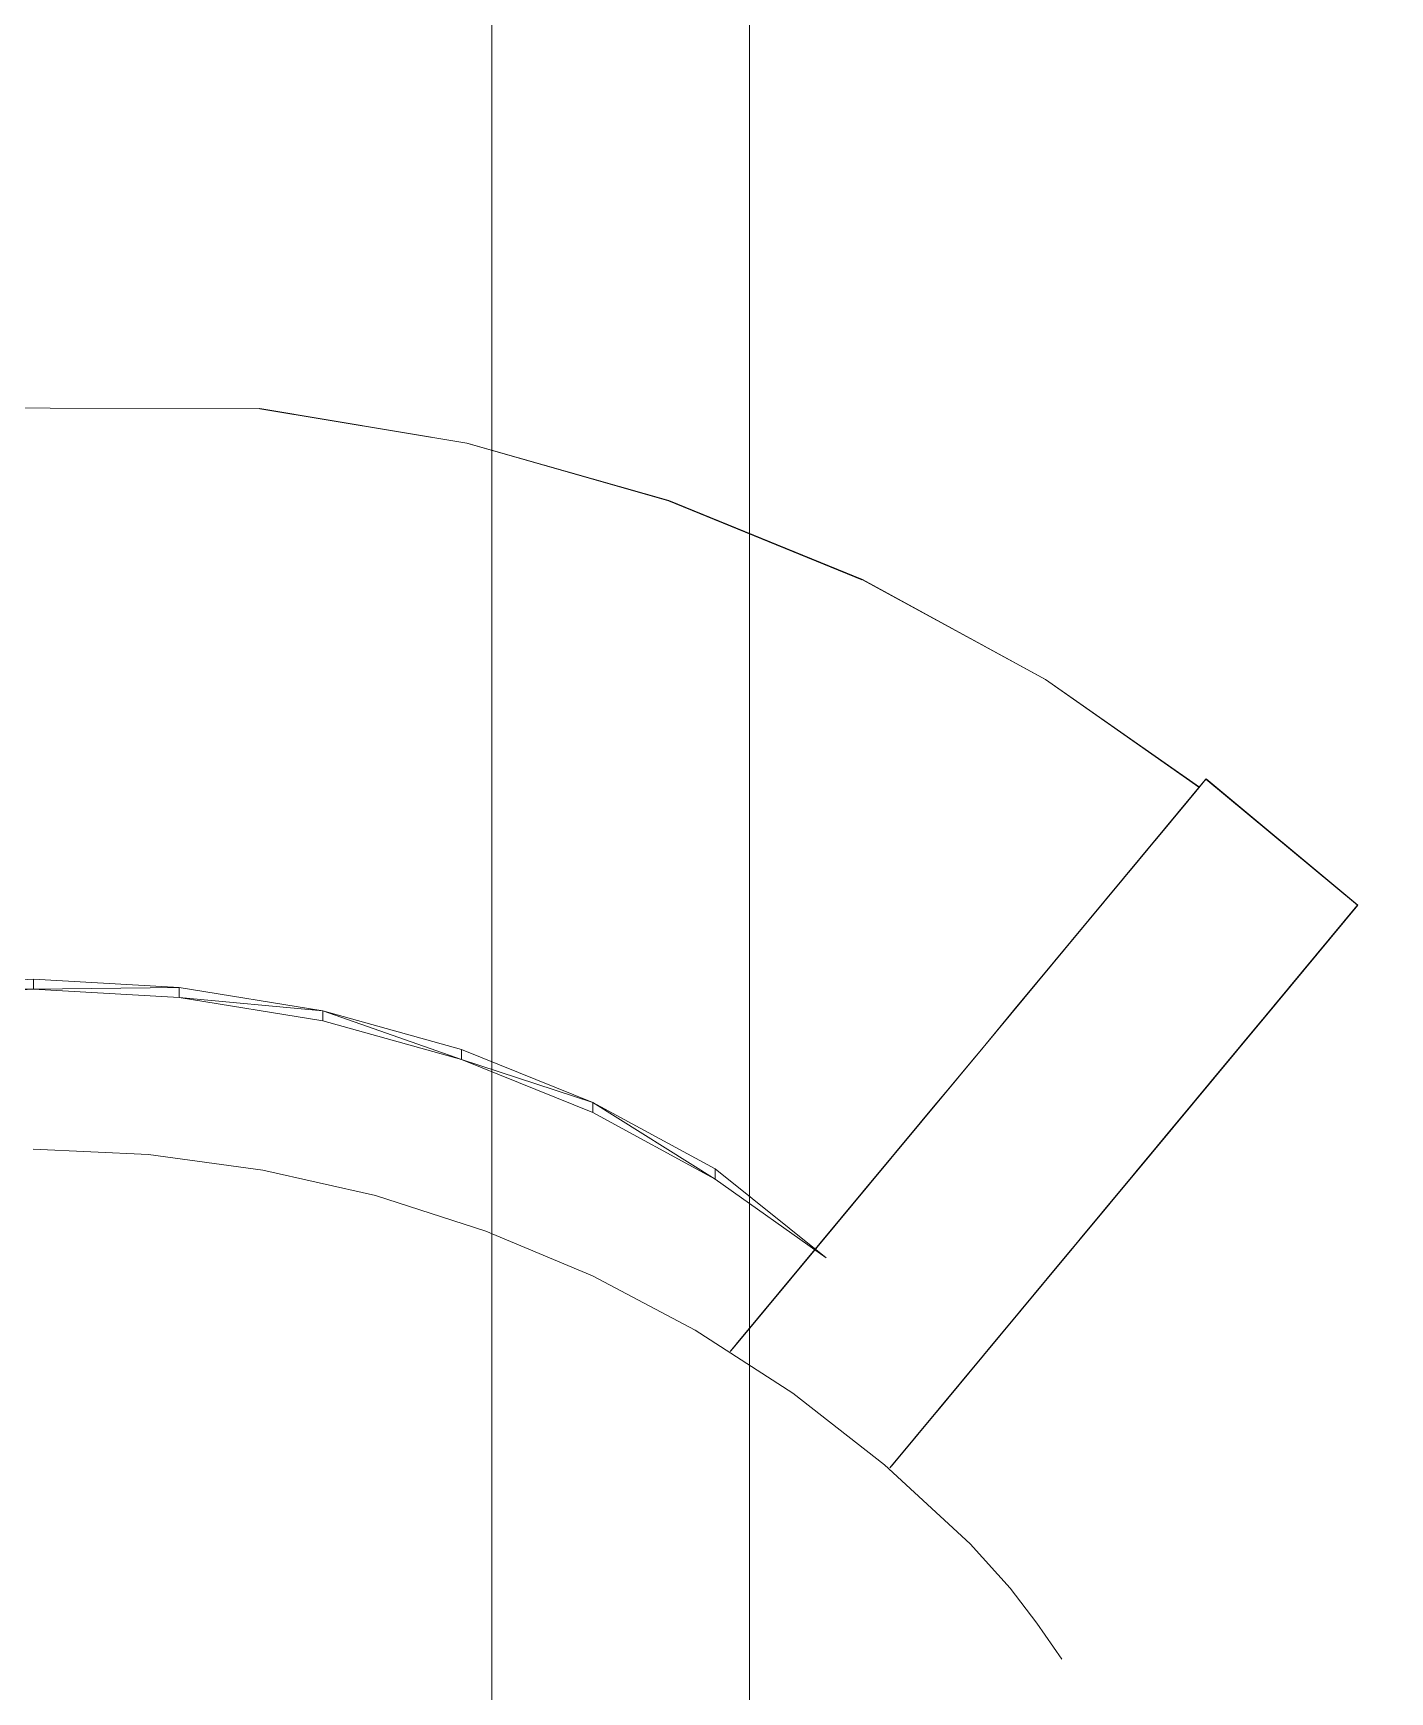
# Model space of a CAD drawing. Extents: x -566 to 72611, y -487 to 32334.
# Drawn here: x 151.44 to 159.19, y 69.46 to 78.94 of the extents above; entities that cross this region are included whole.
import ezdxf

# ---------------------------------------------------------------- set-up
doc = ezdxf.new("R2010")
doc.units = 0
doc.header["$LTSCALE"] = 0.5
doc.header["$MEASUREMENT"] = 0
doc.layers.add('ceilling', color=141, linetype='CONTINUOUS', lineweight=18)
doc.layers.add('floor', color=7, linetype='CONTINUOUS', lineweight=5, true_color=0xcfcfcf)
doc.layers.add('layout', color=7, linetype='CONTINUOUS', lineweight=5, true_color=0xcfcfcf)

msp = doc.modelspace()

# ---------------------------------------------------------------- hatches: boundary and pattern name
at = {"layer": 'floor'}
h = msp.add_hatch(dxfattribs=at)
h.set_pattern_fill('ANSI37', color=256, scale=100, angle=45)
h.set_pattern_definition([(90, (243.028, 267.632), (-12.5, 9e-16), []), (180, (243.028, 267.632), (-9e-16, -12.5), [])])
h.paths.add_polyline_path([(253.46925, 349.5), (154.11744, 349.5), (154.11744, 348.5), (101.14781, 348.5), (101.14781, 349.5), (0, 349.5), (0, 344.5), (36, 344.5, -0.338357), (0, 308.66941), (0, 308.5), (0, 173.75), (253.46925, 173.75)])
h.paths.add_polyline_path([(36, 344.5), (0, 344.5), (0, 308.66941, 0.338357)], flags=17)
h.paths.add_polyline_path([(253.46925, 173.75), (0, 173.75), (0, 173.74997), (0, 169.75), (253.46925, 169.75)])
h.paths.add_polyline_path([(253.46925, 169.75), (0, 169.75), (0, 149.21137), (36, 149.21137, -0.338357), (0, 113.38078), (0, 113.21137), (0, 29.94998), (0, -5), (253.46925, -5)])
h.paths.add_polyline_path([(36, 149.21137), (0, 149.21137), (0, 113.38078, 0.338357)], flags=17)
h.paths.add_polyline_path([(575.25, 169.75), (510, 169.75), (474.75, 169.75), (327.5, 169.75), (285.46925, 169.75), (285.46925, 165.75), (253.46925, 165.75), (253.46925, -5), (263.99725, -5), (263.99725, 95.99051), (287, 95.99051), (287, 97.5), (292, 97.5), (292, -5), (341.25, -5), (341.25, 13.02988), (341.25012, 15.02988), (346.24839, 15.02988, 0.3610852), (374.08728, 41.24999), (346.25012, 41.24999), (346.25012, 42.99999), (341.25, 42.99999), (341.25, 44.99999), (341.25, 97.5), (357.75, 97.5), (405.75, 97.5), (575.25, 97.5)])

# ---------------------------------------------------------------- linework, layer by layer
at = {"layer": 'ceilling'}
msp.add_line((154.06343, 169.75), (154.06343, -5), dxfattribs=at)
at = {"layer": 'layout'}
for points in [[(152.73882, 76.79241, 98.96279), (152.73882, 76.79241, 98.96279), (150.34036, 76.79638, 98.95024), (152.73806, 76.79119, 99.00298)], [(152.73882, 76.79241, 98.96279), (152.73882, 76.79241, 98.96279), (153.92217, 76.5935, 98.9859), (152.73915, 76.78997, 98.92255)], [(155.07452, 76.26612, 99.0199), (155.07452, 76.26612, 99.0199), (153.92217, 76.5935, 98.9859), (155.07266, 76.26503, 99.06006)], [(155.07266, 76.26503, 99.06006), (155.07266, 76.26503, 99.06006), (156.17861, 75.81361, 99.10447), (155.07452, 76.26612, 99.0199)], [(155.07452, 76.26612, 99.0199), (155.07452, 76.26612, 99.0199), (156.18096, 75.81446, 99.06432), (155.07507, 76.26356, 98.97967)], [(156.18096, 75.81446, 99.06432), (156.18096, 75.81446, 99.06432), (155.07452, 76.26612, 99.0199), (156.17861, 75.81361, 99.10447)], [(156.18096, 75.81446, 99.06432), (156.18096, 75.81446, 99.06432), (157.22722, 75.24428, 99.11862), (156.18163, 75.81189, 99.0241)], [(158.10647, 74.62881, 99.19925), (158.10647, 74.62881, 99.19925), (157.22722, 75.24428, 99.11862), (158.10341, 74.62845, 99.23935)], [(158.14497, 74.67514, 99.21192), (158.14497, 74.67514, 99.21192), (158.08625, 74.60447, 98.99249), (157.48891, 73.88576, 98.99605)], [(157.54635, 73.95484, 99.13093), (157.54635, 73.95484, 99.13093), (158.14497, 74.67514, 99.21192), (157.48891, 73.88576, 98.99605)], [(157.60541, 74.02587, 99.26433), (157.60541, 74.02587, 99.26433), (158.14497, 74.67514, 99.21192), (157.54635, 73.95484, 99.13093)], [(158.14418, 74.67416, 99.25202), (158.14418, 74.67416, 99.25202), (158.14497, 74.67514, 99.21192), (157.60541, 74.02587, 99.26433)], [(158.14044, 74.66966, 99.29176), (158.14044, 74.66966, 99.29176), (158.14418, 74.67416, 99.25202), (157.60541, 74.02587, 99.26433)], [(158.14497, 74.67514, 99.21192), (158.14497, 74.67514, 99.21192), (158.14418, 74.67416, 99.25202), (159.01153, 73.95487, 99.21192)], [(159.01073, 73.95389, 99.25202), (159.01073, 73.95389, 99.25202), (159.01153, 73.95487, 99.21192), (158.14418, 74.67416, 99.25202)], [(158.08625, 74.60447, 98.99249), (158.08625, 74.60447, 98.99249), (158.02932, 74.53588, 98.77202), (157.43302, 73.81851, 98.85974)], [(157.48891, 73.88576, 98.99605), (157.48891, 73.88576, 98.99605), (158.08625, 74.60447, 98.99249), (157.43302, 73.81851, 98.85974)], [(157.66601, 74.09885, 99.39621), (157.66601, 74.09885, 99.39621), (158.14044, 74.66966, 99.29176), (157.60541, 74.02587, 99.26433)], [(158.13386, 74.66174, 99.3307), (158.13386, 74.66174, 99.3307), (158.14044, 74.66966, 99.29176), (157.66601, 74.09885, 99.39621)], [(158.12444, 74.65041, 99.36834), (158.12444, 74.65041, 99.36834), (158.13386, 74.66174, 99.3307), (157.66601, 74.09885, 99.39621)], [(158.11232, 74.63578, 99.4043), (158.11232, 74.63578, 99.4043), (158.12444, 74.65041, 99.36834), (157.66601, 74.09885, 99.39621)], [(157.68339, 74.11969, 99.42975), (157.68339, 74.11969, 99.42975), (158.11232, 74.63578, 99.4043), (157.66601, 74.09885, 99.39621)], [(158.09763, 74.61812, 99.43811), (158.09763, 74.61812, 99.43811), (158.11232, 74.63578, 99.4043), (157.68339, 74.11969, 99.42975)], [(157.70288, 74.1432, 99.46066), (157.70288, 74.1432, 99.46066), (158.09763, 74.61812, 99.43811), (157.68339, 74.11969, 99.42975)], [(158.08058, 74.59765, 99.46941), (158.08058, 74.59765, 99.46941), (158.09763, 74.61812, 99.43811), (157.70288, 74.1432, 99.46066)], [(157.72433, 74.16903, 99.48866), (157.72433, 74.16903, 99.48866), (158.08058, 74.59765, 99.46941), (157.70288, 74.1432, 99.46066)], [(158.06133, 74.5745, 99.49783), (158.06133, 74.5745, 99.49783), (158.08058, 74.59765, 99.46941), (157.72433, 74.16903, 99.48866)], [(158.02932, 74.53588, 98.77202), (158.02932, 74.53588, 98.77202), (157.97421, 74.4696, 98.55057), (157.32613, 73.68997, 98.58294)], [(157.37877, 73.75321, 98.72202), (157.37877, 73.75321, 98.72202), (158.02932, 74.53588, 98.77202), (157.32613, 73.68997, 98.58294)], [(157.43302, 73.81851, 98.85974), (157.43302, 73.81851, 98.85974), (158.02932, 74.53588, 98.77202), (157.37877, 73.75321, 98.72202)], [(157.74753, 74.19693, 99.51347), (157.74753, 74.19693, 99.51347), (158.06133, 74.5745, 99.49783), (157.72433, 74.16903, 99.48866)], [(158.0401, 74.54892, 99.52304), (158.0401, 74.54892, 99.52304), (158.06133, 74.5745, 99.49783), (157.74753, 74.19693, 99.51347)], [(157.77223, 74.22666, 99.53487), (157.77223, 74.22666, 99.53487), (158.0401, 74.54892, 99.52304), (157.74753, 74.19693, 99.51347)], [(158.01714, 74.52126, 99.54474), (158.01714, 74.52126, 99.54474), (158.0401, 74.54892, 99.52304), (157.77223, 74.22666, 99.53487)], [(157.79824, 74.25797, 99.55265), (157.79824, 74.25797, 99.55265), (158.01714, 74.52126, 99.54474), (157.77223, 74.22666, 99.53487)], [(158.00264, 74.50384, 99.55542), (158.00264, 74.50384, 99.55542), (158.01714, 74.52126, 99.54474), (157.79824, 74.25797, 99.55265)], [(157.82529, 74.2905, 99.56664), (157.82529, 74.2905, 99.56664), (158.00264, 74.50384, 99.55542), (157.79824, 74.25797, 99.55265)], [(157.96717, 74.46119, 99.57667), (157.96717, 74.46119, 99.57667), (158.00264, 74.50384, 99.55542), (157.82529, 74.2905, 99.56664)], [(157.9209, 74.40552, 98.32816), (157.9209, 74.40552, 98.32816), (157.86942, 74.34362, 98.1048), (157.17813, 73.51185, 98.158)], [(157.22578, 73.56923, 98.3009), (157.22578, 73.56923, 98.3009), (157.9209, 74.40552, 98.32816), (157.17813, 73.51185, 98.158)], [(157.27514, 73.62857, 98.44256), (157.27514, 73.62857, 98.44256), (157.9209, 74.40552, 98.32816), (157.22578, 73.56923, 98.3009)], [(157.97421, 74.4696, 98.55057), (157.97421, 74.4696, 98.55057), (157.9209, 74.40552, 98.32816), (157.27514, 73.62857, 98.44256)], [(157.32613, 73.68997, 98.58294), (157.32613, 73.68997, 98.58294), (157.97421, 74.4696, 98.55057), (157.27514, 73.62857, 98.44256)], [(157.85314, 74.32401, 99.57674), (157.85314, 74.32401, 99.57674), (157.96717, 74.46119, 99.57667), (157.82529, 74.2905, 99.56664)], [(157.85314, 74.32401, 99.57674), (157.85314, 74.32401, 99.57674), (157.96717, 74.46119, 99.57667), (157.9388, 74.42708, 99.58279)], [(157.85314, 74.32401, 99.57674), (157.85314, 74.32401, 99.57674), (157.9388, 74.42708, 99.58279), (157.88151, 74.35812, 99.58282)], [(157.91016, 74.3926, 99.58485), (157.91016, 74.3926, 99.58485), (157.9388, 74.42708, 99.58279), (157.88151, 74.35812, 99.58282)], [(157.86942, 74.34362, 98.1048), (157.86942, 74.34362, 98.1048), (157.81979, 74.2838, 97.88056), (157.13214, 73.45654, 98.01392)], [(157.17813, 73.51185, 98.158), (157.17813, 73.51185, 98.158), (157.86942, 74.34362, 98.1048), (157.13214, 73.45654, 98.01392)], [(157.77198, 74.22642, 97.65546), (157.77198, 74.22642, 97.65546), (157.72605, 74.1711, 97.42953), (156.87042, 73.14171, 74.10289)], [(157.04528, 73.352, 97.72235), (157.04528, 73.352, 97.72235), (157.77198, 74.22642, 97.65546), (156.87042, 73.14171, 74.10289)], [(157.81979, 74.2838, 97.88056), (157.81979, 74.2838, 97.88056), (157.77198, 74.22642, 97.65546), (157.04528, 73.352, 97.72235)], [(157.08785, 73.40329, 97.86869), (157.08785, 73.40329, 97.86869), (157.81979, 74.2838, 97.88056), (157.04528, 73.352, 97.72235)], [(157.13214, 73.45654, 98.01392), (157.13214, 73.45654, 98.01392), (157.81979, 74.2838, 97.88056), (157.08785, 73.40329, 97.86869)], [(159.01153, 73.95487, 99.21192), (159.01153, 73.95487, 99.21192), (158.35546, 73.16549, 98.99605), (158.9528, 73.8842, 98.99249)], [(158.41294, 73.23457, 99.13093), (158.41294, 73.23457, 99.13093), (158.35546, 73.16549, 98.99605), (159.01153, 73.95487, 99.21192)], [(158.47197, 73.3056, 99.26433), (158.47197, 73.3056, 99.26433), (158.41294, 73.23457, 99.13093), (159.01153, 73.95487, 99.21192)], [(159.01073, 73.95389, 99.25202), (159.01073, 73.95389, 99.25202), (158.47197, 73.3056, 99.26433), (159.01153, 73.95487, 99.21192)], [(159.00703, 73.94938, 99.29176), (159.00703, 73.94938, 99.29176), (158.47197, 73.3056, 99.26433), (159.01073, 73.95389, 99.25202)], [(158.53256, 73.37858, 99.39622), (158.53256, 73.37858, 99.39622), (158.47197, 73.3056, 99.26433), (159.00703, 73.94938, 99.29176)], [(159.00042, 73.94146, 99.3307), (159.00042, 73.94146, 99.3307), (158.53256, 73.37858, 99.39622), (159.00703, 73.94938, 99.29176)], [(158.991, 73.93013, 99.36834), (158.991, 73.93013, 99.36834), (158.53256, 73.37858, 99.39622), (159.00042, 73.94146, 99.3307)], [(158.97888, 73.91551, 99.4043), (158.97888, 73.91551, 99.4043), (158.53256, 73.37858, 99.39622), (158.991, 73.93013, 99.36834)], [(158.54995, 73.39942, 99.42976), (158.54995, 73.39942, 99.42976), (158.53256, 73.37858, 99.39622), (158.97888, 73.91551, 99.4043)], [(158.96419, 73.89785, 99.43811), (158.96419, 73.89785, 99.43811), (158.54995, 73.39942, 99.42976), (158.97888, 73.91551, 99.4043)], [(158.9528, 73.8842, 98.99249), (158.9528, 73.8842, 98.99249), (158.29958, 73.09824, 98.85974), (158.89588, 73.81561, 98.77202)], [(158.35546, 73.16549, 98.99605), (158.35546, 73.16549, 98.99605), (158.29958, 73.09824, 98.85974), (158.9528, 73.8842, 98.99249)], [(158.56944, 73.42293, 99.46066), (158.56944, 73.42293, 99.46066), (158.54995, 73.39942, 99.42976), (158.96419, 73.89785, 99.43811)], [(158.94714, 73.87738, 99.46941), (158.94714, 73.87738, 99.46941), (158.56944, 73.42293, 99.46066), (158.96419, 73.89785, 99.43811)], [(158.59089, 73.44876, 99.48866), (158.59089, 73.44876, 99.48866), (158.56944, 73.42293, 99.46066), (158.94714, 73.87738, 99.46941)], [(158.92789, 73.85423, 99.49783), (158.92789, 73.85423, 99.49783), (158.59089, 73.44876, 99.48866), (158.94714, 73.87738, 99.46941)], [(158.61409, 73.47666, 99.51347), (158.61409, 73.47666, 99.51347), (158.59089, 73.44876, 99.48866), (158.92789, 73.85423, 99.49783)], [(158.90665, 73.82864, 99.52304), (158.90665, 73.82864, 99.52304), (158.61409, 73.47666, 99.51347), (158.92789, 73.85423, 99.49783)], [(158.63882, 73.50639, 99.53487), (158.63882, 73.50639, 99.53487), (158.61409, 73.47666, 99.51347), (158.90665, 73.82864, 99.52304)], [(158.8837, 73.80099, 99.54474), (158.8837, 73.80099, 99.54474), (158.63882, 73.50639, 99.53487), (158.90665, 73.82864, 99.52304)], [(158.84077, 73.74933, 98.55057), (158.84077, 73.74933, 98.55057), (158.1417, 72.9083, 98.44256), (158.78746, 73.68524, 98.32816)], [(158.19269, 72.9697, 98.58295), (158.19269, 72.9697, 98.58295), (158.1417, 72.9083, 98.44256), (158.84077, 73.74933, 98.55057)], [(158.89588, 73.81561, 98.77202), (158.89588, 73.81561, 98.77202), (158.19269, 72.9697, 98.58295), (158.84077, 73.74933, 98.55057)], [(158.24532, 73.03293, 98.72202), (158.24532, 73.03293, 98.72202), (158.19269, 72.9697, 98.58295), (158.89588, 73.81561, 98.77202)], [(158.29958, 73.09824, 98.85974), (158.29958, 73.09824, 98.85974), (158.24532, 73.03293, 98.72202), (158.89588, 73.81561, 98.77202)], [(158.6648, 73.5377, 99.55265), (158.6648, 73.5377, 99.55265), (158.63882, 73.50639, 99.53487), (158.8837, 73.80099, 99.54474)], [(158.8692, 73.78356, 99.55542), (158.8692, 73.78356, 99.55542), (158.6648, 73.5377, 99.55265), (158.8837, 73.80099, 99.54474)], [(158.69185, 73.57023, 99.56665), (158.69185, 73.57023, 99.56665), (158.6648, 73.5377, 99.55265), (158.8692, 73.78356, 99.55542)], [(158.83373, 73.74092, 99.57667), (158.83373, 73.74092, 99.57667), (158.69185, 73.57023, 99.56665), (158.8692, 73.78356, 99.55542)], [(158.7197, 73.60373, 99.57674), (158.7197, 73.60373, 99.57674), (158.69185, 73.57023, 99.56665), (158.83373, 73.74092, 99.57667)], [(158.80536, 73.70681, 99.58279), (158.80536, 73.70681, 99.58279), (158.7197, 73.60373, 99.57674), (158.83373, 73.74092, 99.57667)], [(158.8692, 73.78356, 99.55542), (158.8692, 73.78356, 99.55542), (158.85931, 73.77162, 99.56268), (158.83373, 73.74092, 99.57667)], [(158.78746, 73.68524, 98.32816), (158.78746, 73.68524, 98.32816), (158.04469, 72.79158, 98.158), (158.73598, 73.62335, 98.1048)], [(158.09234, 72.84896, 98.3009), (158.09234, 72.84896, 98.3009), (158.04469, 72.79158, 98.158), (158.78746, 73.68524, 98.32816)], [(158.1417, 72.9083, 98.44256), (158.1417, 72.9083, 98.44256), (158.09234, 72.84896, 98.3009), (158.78746, 73.68524, 98.32816)], [(158.74807, 73.63785, 99.58282), (158.74807, 73.63785, 99.58282), (158.7197, 73.60373, 99.57674), (158.80536, 73.70681, 99.58279)], [(158.77671, 73.67233, 99.58485), (158.77671, 73.67233, 99.58485), (158.74807, 73.63785, 99.58282), (158.80536, 73.70681, 99.58279)], [(158.68634, 73.56353, 97.88056), (158.68634, 73.56353, 97.88056), (157.91184, 72.63173, 97.72235), (158.63857, 73.50614, 97.65546)], [(157.95441, 72.68302, 97.86869), (157.95441, 72.68302, 97.86869), (157.91184, 72.63173, 97.72235), (158.68634, 73.56353, 97.88056)], [(157.99869, 72.73626, 98.01392), (157.99869, 72.73626, 98.01392), (157.95441, 72.68302, 97.86869), (158.68634, 73.56353, 97.88056)], [(158.73598, 73.62335, 98.1048), (158.73598, 73.62335, 98.1048), (157.99869, 72.73626, 98.01392), (158.68634, 73.56353, 97.88056)], [(158.04469, 72.79158, 98.158), (158.04469, 72.79158, 98.158), (157.99869, 72.73626, 98.01392), (158.73598, 73.62335, 98.1048)], [(150.61067, 73.43076, 88.98798), (150.61067, 73.43076, 88.98798), (151.44454, 73.47326, 88.98511), (150.6108, 73.48825, 89.87753)], [(151.44467, 73.53087, 89.87466), (151.44467, 73.53087, 89.87466), (150.6108, 73.48825, 89.87753), (151.44454, 73.47326, 88.98511)], [(151.44467, 73.53087, 89.87466), (151.44467, 73.53087, 89.87466), (151.44454, 73.47326, 88.98511), (152.27831, 73.48439, 89.87753)], [(151.44454, 73.47326, 88.98511), (151.44454, 73.47326, 88.98511), (152.27831, 73.48439, 89.87753), (152.27817, 73.42689, 88.98798)], [(152.27831, 73.48439, 89.87753), (152.27831, 73.48439, 89.87753), (152.27817, 73.42689, 88.98798), (153.09794, 73.34992, 89.88611)], [(158.59261, 73.45083, 97.42953), (158.59261, 73.45083, 97.42953), (157.82092, 72.52232, 97.2439), (158.54854, 73.39771, 97.20279)], [(157.86539, 72.57593, 97.48353), (157.86539, 72.57593, 97.48353), (157.82092, 72.52232, 97.2439), (158.59261, 73.45083, 97.42953)], [(158.63857, 73.50614, 97.65546), (158.63857, 73.50614, 97.65546), (157.86539, 72.57593, 97.48353), (158.59261, 73.45083, 97.42953)], [(157.91184, 72.63173, 97.72235), (157.91184, 72.63173, 97.72235), (157.86539, 72.57593, 97.48353), (158.63857, 73.50614, 97.65546)], [(153.09781, 73.29242, 88.99655), (153.09781, 73.29242, 88.99655), (153.09794, 73.34992, 89.88611), (152.27817, 73.42689, 88.98798)], [(153.09781, 73.29242, 88.99655), (153.09781, 73.29242, 88.99655), (153.8899, 73.07208, 89.01069), (153.09794, 73.34992, 89.88611)], [(153.89004, 73.12958, 89.90024), (153.89004, 73.12958, 89.90024), (153.09794, 73.34992, 89.88611), (153.8899, 73.07208, 89.01069)], [(158.50631, 73.3469, 96.97529), (158.50631, 73.3469, 96.97529), (157.74423, 72.43009, 96.80395), (158.46573, 73.29817, 96.7459)], [(157.7786, 72.47151, 97.00458), (157.7786, 72.47151, 97.00458), (157.74423, 72.43009, 96.80395), (158.50631, 73.3469, 96.97529)], [(158.54854, 73.39771, 97.20279), (158.54854, 73.39771, 97.20279), (157.7786, 72.47151, 97.00458), (158.50631, 73.3469, 96.97529)], [(157.82092, 72.52232, 97.2439), (157.82092, 72.52232, 97.2439), (157.7786, 72.47151, 97.00458), (158.54854, 73.39771, 97.20279)], [(158.43228, 73.25796, 96.55071), (158.43228, 73.25796, 96.55071), (157.67712, 72.34943, 96.40437), (158.39907, 73.218, 96.3542)], [(157.71047, 72.38952, 96.60423), (157.71047, 72.38952, 96.60423), (157.67712, 72.34943, 96.40437), (158.43228, 73.25796, 96.55071)], [(158.46573, 73.29817, 96.7459), (158.46573, 73.29817, 96.7459), (157.71047, 72.38952, 96.60423), (158.43228, 73.25796, 96.55071)], [(157.74423, 72.43009, 96.80395), (157.74423, 72.43009, 96.80395), (157.71047, 72.38952, 96.60423), (158.46573, 73.29817, 96.7459)], [(158.36627, 73.17853, 96.15755), (158.36627, 73.17853, 96.15755), (157.61175, 72.27073, 96.00417), (158.33392, 73.13954, 95.96072)], [(157.64422, 72.30984, 96.20435), (157.64422, 72.30984, 96.20435), (157.61175, 72.27073, 96.00417), (158.36627, 73.17853, 96.15755)], [(158.39907, 73.218, 96.3542), (158.39907, 73.218, 96.3542), (157.64422, 72.30984, 96.20435), (158.36627, 73.17853, 96.15755)], [(157.67712, 72.34943, 96.40437), (157.67712, 72.34943, 96.40437), (157.64422, 72.30984, 96.20435), (158.39907, 73.218, 96.3542)], [(153.89004, 73.12958, 89.90024), (153.89004, 73.12958, 89.90024), (153.8899, 73.07208, 89.01069), (154.64147, 72.82693, 89.9197)], [(154.64134, 72.76944, 89.03014), (154.64134, 72.76944, 89.03014), (154.64147, 72.82693, 89.9197), (153.8899, 73.07208, 89.01069)], [(156.10433, 72.22002, 74.43087), (156.10433, 72.22002, 74.43087), (156.87042, 73.14171, 74.10289), (156.17405, 72.30385, 73.90459)], [(156.8004, 73.0574, 74.63141), (156.8004, 73.0574, 74.63141), (156.87042, 73.14171, 74.10289), (156.10433, 72.22002, 74.43087)], [(158.27042, 73.06315, 95.56666), (158.27042, 73.06315, 95.56666), (157.51694, 72.15669, 95.40276), (158.23933, 73.02574, 95.36939)], [(157.54813, 72.19421, 95.60338), (157.54813, 72.19421, 95.60338), (157.51694, 72.15669, 95.40276), (158.27042, 73.06315, 95.56666)], [(158.30197, 73.10116, 95.76376), (158.30197, 73.10116, 95.76376), (157.54813, 72.19421, 95.60338), (158.27042, 73.06315, 95.56666)], [(157.57974, 72.23223, 95.80385), (157.57974, 72.23223, 95.80385), (157.54813, 72.19421, 95.60338), (158.30197, 73.10116, 95.76376)], [(158.33392, 73.13954, 95.96072), (158.33392, 73.13954, 95.96072), (157.57974, 72.23223, 95.80385), (158.30197, 73.10116, 95.76376)], [(157.61175, 72.27073, 96.00417), (157.61175, 72.27073, 96.00417), (157.57974, 72.23223, 95.80385), (158.33392, 73.13954, 95.96072)], [(155.96258, 72.04945, 75.48276), (155.96258, 72.04945, 75.48276), (156.72961, 72.97224, 75.15971), (156.03386, 72.13522, 74.95692)], [(156.65803, 72.8861, 75.68778), (156.65803, 72.8861, 75.68778), (156.72961, 72.97224, 75.15971), (155.96258, 72.04945, 75.48276)], [(156.03386, 72.13522, 74.95692), (156.03386, 72.13522, 74.95692), (156.8004, 73.0574, 74.63141), (156.10433, 72.22002, 74.43087)], [(156.72961, 72.97224, 75.15971), (156.72961, 72.97224, 75.15971), (156.8004, 73.0574, 74.63141), (156.03386, 72.13522, 74.95692)], [(157.44239, 72.06702, 70.74229), (157.44239, 72.06702, 70.74229), (157.5066, 72.14426, 70.2145), (158.20493, 72.98444, 70.39708)], [(158.14045, 72.90683, 70.92712), (158.14045, 72.90683, 70.92712), (157.44239, 72.06702, 70.74229), (158.20493, 72.98444, 70.39708)], [(158.20866, 72.98883, 95.172), (158.20866, 72.98883, 95.172), (157.45589, 72.08322, 95.0011), (158.17839, 72.95252, 94.97446)], [(157.48619, 72.11965, 95.202), (157.48619, 72.11965, 95.202), (157.45589, 72.08322, 95.0011), (158.20866, 72.98883, 95.172)], [(158.23933, 73.02574, 95.36939), (158.23933, 73.02574, 95.36939), (157.48619, 72.11965, 95.202), (158.20866, 72.98883, 95.172)], [(157.51694, 72.15669, 95.40276), (157.51694, 72.15669, 95.40276), (157.48619, 72.11965, 95.202), (158.23933, 73.02574, 95.36939)], [(157.5701, 72.22065, 69.68597), (157.5701, 72.22065, 69.68597), (158.26855, 73.06096, 69.86742), (157.5066, 72.14426, 70.2145)], [(158.20493, 72.98444, 70.39708), (158.20493, 72.98444, 70.39708), (157.5066, 72.14426, 70.2145), (158.26855, 73.06096, 69.86742)], [(155.89027, 71.96246, 76.01016), (155.89027, 71.96246, 76.01016), (156.65803, 72.8861, 75.68778), (155.96258, 72.04945, 75.48276)], [(156.58593, 72.79935, 76.21365), (156.58593, 72.79935, 76.21365), (156.65803, 72.8861, 75.68778), (155.89027, 71.96246, 76.01016)], [(157.37739, 71.9888, 71.26987), (157.37739, 71.9888, 71.26987), (157.44239, 72.06702, 70.74229), (158.14045, 72.90683, 70.92712)], [(158.07517, 72.82825, 71.45695), (158.07517, 72.82825, 71.45695), (157.37739, 71.9888, 71.26987), (158.14045, 72.90683, 70.92712)], [(158.14859, 72.91658, 94.77677), (158.14859, 72.91658, 94.77677), (157.39661, 72.01195, 94.59927), (158.11918, 72.88125, 94.57896)], [(157.42602, 72.04728, 94.80006), (157.42602, 72.04728, 94.80006), (157.39661, 72.01195, 94.59927), (158.14859, 72.91658, 94.77677)], [(158.11918, 72.88125, 94.57896), (158.11918, 72.88125, 94.57896), (157.39661, 72.01195, 94.59927), (158.09014, 72.84628, 94.38058)], [(158.17839, 72.95252, 94.97446), (158.17839, 72.95252, 94.97446), (157.42602, 72.04728, 94.80006), (158.14859, 72.91658, 94.77677)], [(157.45589, 72.08322, 95.0011), (157.45589, 72.08322, 95.0011), (157.42602, 72.04728, 94.80006), (158.17839, 72.95252, 94.97446)], [(154.64134, 72.76944, 89.03014), (154.64134, 72.76944, 89.03014), (155.33971, 72.38952, 89.0546), (154.64147, 72.82693, 89.9197)], [(155.33984, 72.44701, 89.94416), (155.33984, 72.44701, 89.94416), (154.64147, 72.82693, 89.9197), (155.33971, 72.38952, 89.0546)], [(156.61819, 72.83822, 90.21237), (156.61819, 72.83822, 90.21237), (156.18231, 72.31384, 86.59626), (155.48058, 71.46951, 86.7505)], [(155.92194, 72.0006, 90.41239), (155.92194, 72.0006, 90.41239), (156.61819, 72.83822, 90.21237), (155.48058, 71.46951, 86.7505)], [(155.81639, 71.87352, 76.56389), (155.81639, 71.87352, 76.56389), (156.58593, 72.79935, 76.21365), (155.89027, 71.96246, 76.01016)], [(156.51325, 72.712, 76.75831), (156.51325, 72.712, 76.75831), (156.58593, 72.79935, 76.21365), (155.81639, 71.87352, 76.56389)], [(158.09014, 72.84628, 94.38058), (158.09014, 72.84628, 94.38058), (157.2421, 71.82603, 93.53541), (157.93574, 72.66048, 93.31754)], [(157.39661, 72.01195, 94.59927), (157.39661, 72.01195, 94.59927), (157.2421, 71.82603, 93.53541), (158.09014, 72.84628, 94.38058)], [(157.3116, 71.90961, 71.79725), (157.3116, 71.90961, 71.79725), (157.37739, 71.9888, 71.26987), (158.07517, 72.82825, 71.45695)], [(158.0091, 72.74881, 71.98657), (158.0091, 72.74881, 71.98657), (157.3116, 71.90961, 71.79725), (158.07517, 72.82825, 71.45695)], [(155.74701, 71.79006, 77.12077), (155.74701, 71.79006, 77.12077), (156.51325, 72.712, 76.75831), (155.81639, 71.87352, 76.56389)], [(156.4455, 72.63049, 77.30229), (156.4455, 72.63049, 77.30229), (156.51325, 72.712, 76.75831), (155.74701, 71.79006, 77.12077)], [(156.37554, 72.5463, 93.53541), (156.37554, 72.5463, 93.53541), (155.92194, 72.0006, 90.41239), (156.53005, 72.73222, 94.59927)], [(157.24503, 71.82956, 72.32441), (157.24503, 71.82956, 72.32441), (157.3116, 71.90961, 71.79725), (158.0091, 72.74881, 71.98657)], [(157.94226, 72.6684, 72.51598), (157.94226, 72.6684, 72.51598), (157.24503, 71.82956, 72.32441), (158.0091, 72.74881, 71.98657)], [(155.68238, 71.71233, 77.67887), (155.68238, 71.71233, 77.67887), (156.4455, 72.63049, 77.30229), (155.74701, 71.79006, 77.12077)], [(156.38236, 72.55446, 77.84749), (156.38236, 72.55446, 77.84749), (156.4455, 72.63049, 77.30229), (155.68238, 71.71233, 77.67887)], [(157.93574, 72.66048, 93.31754), (157.93574, 72.66048, 93.31754), (156.7885, 71.28032, 90.41239), (157.48475, 72.11795, 90.21237)], [(157.2421, 71.82603, 93.53541), (157.2421, 71.82603, 93.53541), (156.7885, 71.28032, 90.41239), (157.93574, 72.66048, 93.31754)], [(157.17768, 71.74854, 72.85136), (157.17768, 71.74854, 72.85136), (157.24503, 71.82956, 72.32441), (157.94226, 72.6684, 72.51598)], [(157.87463, 72.58701, 73.04517), (157.87463, 72.58701, 73.04517), (157.17768, 71.74854, 72.85136), (157.94226, 72.6684, 72.51598)], [(152.10196, 72.52923, 85.96846), (152.10196, 72.52923, 85.96846), (151.44269, 72.55981, 85.96846), (152.10196, 72.52923, 87.09528)], [(151.44269, 72.55981, 87.09528), (151.44269, 72.55981, 87.09528), (152.10196, 72.52923, 87.09528), (151.44269, 72.55981, 85.96846)], [(152.75614, 72.44055, 85.96846), (152.75614, 72.44055, 85.96846), (152.10196, 72.52923, 85.96846), (152.75614, 72.44055, 87.09528)], [(152.10196, 72.52923, 87.09528), (152.10196, 72.52923, 87.09528), (152.75614, 72.44055, 87.09528), (152.10196, 72.52923, 85.96846)], [(155.62255, 71.64033, 78.23812), (155.62255, 71.64033, 78.23812), (156.38236, 72.55446, 77.84749), (155.68238, 71.71233, 77.67887)], [(156.32391, 72.48416, 78.3938), (156.32391, 72.48416, 78.3938), (156.38236, 72.55446, 77.84749), (155.62255, 71.64033, 78.23812)], [(157.04061, 71.58357, 73.90459), (157.04061, 71.58357, 73.90459), (157.10952, 71.66654, 73.37808), (157.80617, 72.50465, 73.57413)], [(157.73698, 72.42144, 74.10289), (157.73698, 72.42144, 74.10289), (157.04061, 71.58357, 73.90459), (157.80617, 72.50465, 73.57413)], [(157.10952, 71.66654, 73.37808), (157.10952, 71.66654, 73.37808), (157.17768, 71.74854, 72.85136), (157.87463, 72.58701, 73.04517)], [(157.80617, 72.50465, 73.57413), (157.80617, 72.50465, 73.57413), (157.10952, 71.66654, 73.37808), (157.87463, 72.58701, 73.04517)], [(153.40034, 72.29465, 85.96846), (153.40034, 72.29465, 85.96846), (152.75614, 72.44055, 85.96846), (153.40034, 72.29465, 87.09528)], [(152.75614, 72.44055, 87.09528), (152.75614, 72.44055, 87.09528), (153.40034, 72.29465, 87.09528), (152.75614, 72.44055, 85.96846)], [(155.33971, 72.38952, 89.0546), (155.33971, 72.38952, 89.0546), (155.97343, 71.93859, 89.08366), (155.33984, 72.44701, 89.94416)], [(155.51722, 71.51362, 79.35973), (155.51722, 71.51362, 79.35973), (156.27011, 72.41947, 78.94115), (155.56747, 71.57405, 78.79844)], [(156.22099, 72.36038, 79.48946), (156.22099, 72.36038, 79.48946), (156.27011, 72.41947, 78.94115), (155.51722, 71.51362, 79.35973)], [(155.56747, 71.57405, 78.79844), (155.56747, 71.57405, 78.79844), (156.32391, 72.48416, 78.3938), (155.62255, 71.64033, 78.23812)], [(156.27011, 72.41947, 78.94115), (156.27011, 72.41947, 78.94115), (156.32391, 72.48416, 78.3938), (155.56747, 71.57405, 78.79844)], [(156.97089, 71.49975, 74.43087), (156.97089, 71.49975, 74.43087), (157.04061, 71.58357, 73.90459), (157.73698, 72.42144, 74.10289)], [(157.66696, 72.33713, 74.63141), (157.66696, 72.33713, 74.63141), (156.97089, 71.49975, 74.43087), (157.73698, 72.42144, 74.10289)], [(155.43104, 71.40994, 80.48487), (155.43104, 71.40994, 80.48487), (156.17659, 72.30689, 80.03862), (155.47174, 71.45891, 79.9219)], [(156.13683, 72.25913, 80.58856), (156.13683, 72.25913, 80.58856), (156.17659, 72.30689, 80.03862), (155.43104, 71.40994, 80.48487)], [(156.18231, 72.31384, 86.59626), (156.18231, 72.31384, 86.59626), (156.16499, 72.293, 86.38699), (155.46063, 71.44551, 86.50996)], [(155.48058, 71.46951, 86.7505), (155.48058, 71.46951, 86.7505), (156.18231, 72.31384, 86.59626), (155.46063, 71.44551, 86.50996)], [(155.47174, 71.45891, 79.9219), (155.47174, 71.45891, 79.9219), (156.22099, 72.36038, 79.48946), (155.51722, 71.51362, 79.35973)], [(156.17659, 72.30689, 80.03862), (156.17659, 72.30689, 80.03862), (156.22099, 72.36038, 79.48946), (155.47174, 71.45891, 79.9219)], [(156.90041, 71.41495, 74.95692), (156.90041, 71.41495, 74.95692), (156.97089, 71.49975, 74.43087), (157.66696, 72.33713, 74.63141)], [(157.59617, 72.25197, 75.15971), (157.59617, 72.25197, 75.15971), (156.90041, 71.41495, 74.95692), (157.66696, 72.33713, 74.63141)], [(154.02978, 72.09238, 85.96846), (154.02978, 72.09238, 85.96846), (153.40034, 72.29465, 85.96846), (154.02978, 72.09238, 87.09528)], [(153.40034, 72.29465, 87.09528), (153.40034, 72.29465, 87.09528), (154.02978, 72.09238, 87.09528), (153.40034, 72.29465, 85.96846)], [(156.14751, 72.27192, 86.16466), (156.14751, 72.27192, 86.16466), (156.13099, 72.25207, 85.94218), (155.42565, 71.40348, 86.05219)], [(155.44264, 71.42395, 86.28117), (155.44264, 71.42395, 86.28117), (156.14751, 72.27192, 86.16466), (155.42565, 71.40348, 86.05219)], [(156.16499, 72.293, 86.38699), (156.16499, 72.293, 86.38699), (156.14751, 72.27192, 86.16466), (155.44264, 71.42395, 86.28117)], [(155.46063, 71.44551, 86.50996), (155.46063, 71.44551, 86.50996), (156.16499, 72.293, 86.38699), (155.44264, 71.42395, 86.28117)], [(156.82914, 71.32918, 75.48276), (156.82914, 71.32918, 75.48276), (156.90041, 71.41495, 74.95692), (157.59617, 72.25197, 75.15971)], [(157.52459, 72.16583, 75.68777), (157.52459, 72.16583, 75.68777), (156.82914, 71.32918, 75.48276), (157.59617, 72.25197, 75.15971)], [(157.48475, 72.11795, 90.21237), (157.48475, 72.11795, 90.21237), (156.34714, 70.74924, 86.7505), (157.0489, 71.59356, 86.59626)], [(156.7885, 71.28032, 90.41239), (156.7885, 71.28032, 90.41239), (156.34714, 70.74924, 86.7505), (157.48475, 72.11795, 90.21237)], [(156.75682, 71.24219, 76.01016), (156.75682, 71.24219, 76.01016), (156.82914, 71.32918, 75.48276), (157.52459, 72.16583, 75.68777)], [(157.45249, 72.07908, 76.21365), (157.45249, 72.07908, 76.21365), (156.75682, 71.24219, 76.01016), (157.52459, 72.16583, 75.68777)], [(154.63972, 71.83548, 85.96846), (154.63972, 71.83548, 85.96846), (154.02978, 72.09238, 85.96846), (154.63972, 71.83548, 87.09528)], [(154.02978, 72.09238, 87.09528), (154.02978, 72.09238, 87.09528), (154.63972, 71.83548, 87.09528), (154.02978, 72.09238, 85.96846)], [(156.68295, 71.15325, 76.5639), (156.68295, 71.15325, 76.5639), (156.75682, 71.24219, 76.01016), (157.45249, 72.07908, 76.21365)], [(157.37981, 71.99172, 76.75831), (157.37981, 71.99172, 76.75831), (156.68295, 71.15325, 76.5639), (157.45249, 72.07908, 76.21365)], [(156.61357, 71.06979, 77.12076), (156.61357, 71.06979, 77.12076), (156.68295, 71.15325, 76.5639), (157.37981, 71.99172, 76.75831)], [(157.31205, 71.91022, 77.30229), (157.31205, 71.91022, 77.30229), (156.61357, 71.06979, 77.12076), (157.37981, 71.99172, 76.75831)], [(155.22562, 71.52577, 85.96846), (155.22562, 71.52577, 85.96846), (154.63972, 71.83548, 85.96846), (155.22562, 71.52577, 87.09528)], [(154.63972, 71.83548, 87.09528), (154.63972, 71.83548, 87.09528), (155.22562, 71.52577, 87.09528), (154.63972, 71.83548, 85.96846)], [(156.48911, 70.92005, 78.23812), (156.48911, 70.92005, 78.23812), (156.54897, 70.99206, 77.67887), (157.24892, 71.83419, 77.84748)], [(157.19047, 71.76389, 78.3938), (157.19047, 71.76389, 78.3938), (156.48911, 70.92005, 78.23812), (157.24892, 71.83419, 77.84748)], [(156.54897, 70.99206, 77.67887), (156.54897, 70.99206, 77.67887), (156.61357, 71.06979, 77.12076), (157.31205, 71.91022, 77.30229)], [(157.24892, 71.83419, 77.84748), (157.24892, 71.83419, 77.84748), (156.54897, 70.99206, 77.67887), (157.31205, 71.91022, 77.30229)], [(156.43405, 70.85378, 78.79844), (156.43405, 70.85378, 78.79844), (156.48911, 70.92005, 78.23812), (157.19047, 71.76389, 78.3938)], [(157.13667, 71.6992, 78.94115), (157.13667, 71.6992, 78.94115), (156.43405, 70.85378, 78.79844), (157.19047, 71.76389, 78.3938)], [(156.38377, 70.79335, 79.35973), (156.38377, 70.79335, 79.35973), (156.43405, 70.85378, 78.79844), (157.13667, 71.6992, 78.94115)], [(157.08755, 71.64011, 79.48946), (157.08755, 71.64011, 79.48946), (156.38377, 70.79335, 79.35973), (157.13667, 71.6992, 78.94115)], [(156.3383, 70.73864, 79.9219), (156.3383, 70.73864, 79.9219), (156.38377, 70.79335, 79.35973), (157.08755, 71.64011, 79.48946)], [(157.04315, 71.58662, 80.03862), (157.04315, 71.58662, 80.03862), (156.3383, 70.73864, 79.9219), (157.08755, 71.64011, 79.48946)], [(155.78307, 71.16547, 85.96846), (155.78307, 71.16547, 85.96846), (155.22562, 71.52577, 85.96846), (155.78307, 71.16547, 87.09528)], [(155.22562, 71.52577, 87.09528), (155.22562, 71.52577, 87.09528), (155.78307, 71.16547, 87.09528), (155.22562, 71.52577, 85.96846)], [(156.30792, 70.75751, 85.96846), (156.30792, 70.75751, 85.96846), (155.78307, 71.16547, 85.96846), (156.30792, 70.75751, 87.09528)], [(155.78307, 71.16547, 87.09528), (155.78307, 71.16547, 87.09528), (156.30792, 70.75751, 87.09528), (155.78307, 71.16547, 85.96846)], [(156.79622, 70.30472, 85.96846), (156.79622, 70.30472, 85.96846), (156.30792, 70.75751, 85.96846), (156.79622, 70.30472, 87.09528)], [(156.30792, 70.75751, 87.09528), (156.30792, 70.75751, 87.09528), (156.79622, 70.30472, 87.09528), (156.30792, 70.75751, 85.96846)], [(157.02531, 70.05211, 87.09528), (157.02531, 70.05211, 87.09528), (157.02531, 70.05211, 85.96846), (156.79622, 70.30472, 87.09528)], [(156.79622, 70.30472, 85.96846), (156.79622, 70.30472, 85.96846), (156.79622, 70.30472, 87.09528), (157.02531, 70.05211, 85.96846)], [(157.17749, 69.85229, 87.09528), (157.17749, 69.85229, 87.09528), (157.17749, 69.85229, 85.96846), (157.02531, 70.05211, 87.09528)], [(157.02531, 70.05211, 85.96846), (157.02531, 70.05211, 85.96846), (157.02531, 70.05211, 87.09528), (157.17749, 69.85229, 85.96846)], [(157.32035, 69.64542, 87.09528), (157.32035, 69.64542, 87.09528), (157.32035, 69.64542, 85.96846), (157.17749, 69.85229, 87.09528)], [(157.17749, 69.85229, 85.96846), (157.17749, 69.85229, 85.96846), (157.17749, 69.85229, 87.09528), (157.32035, 69.64542, 85.96846)]]:
    msp.add_3dface(points, dxfattribs=at)

doc.saveas('drawing.dxf')
